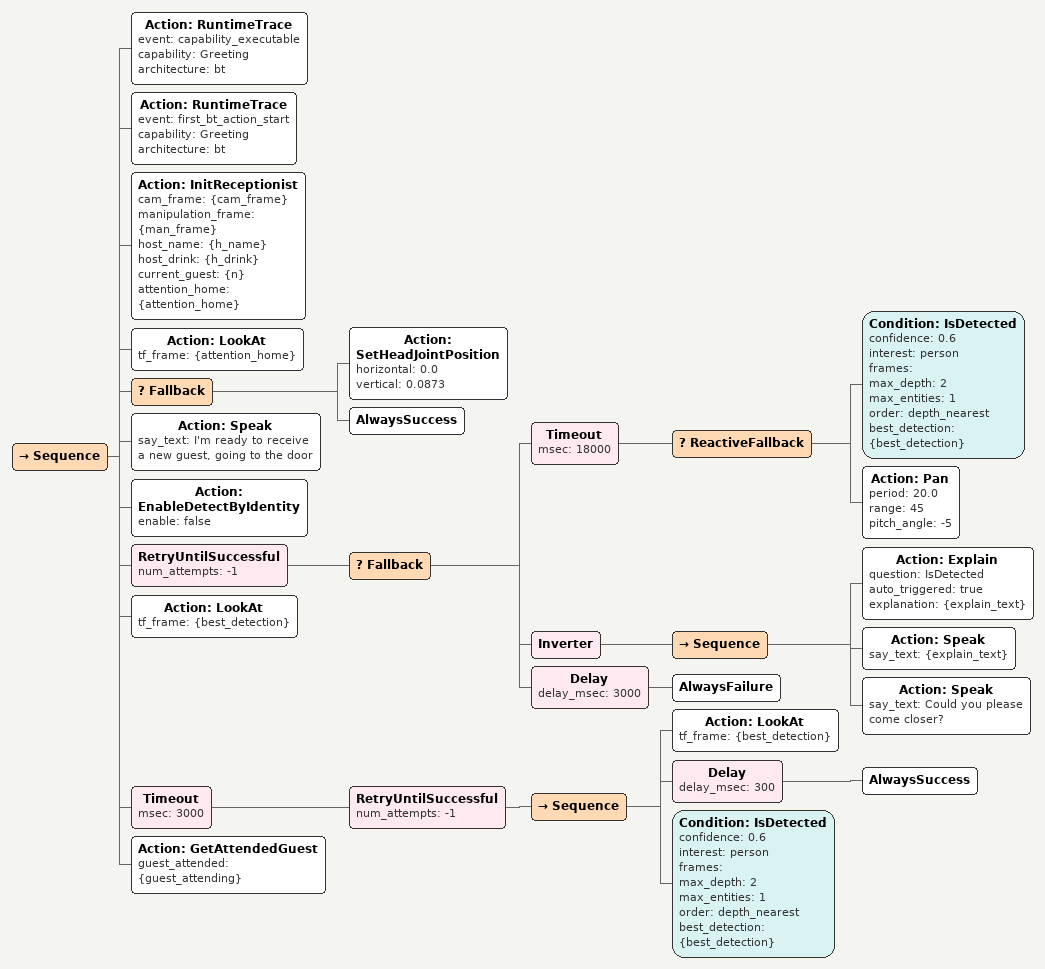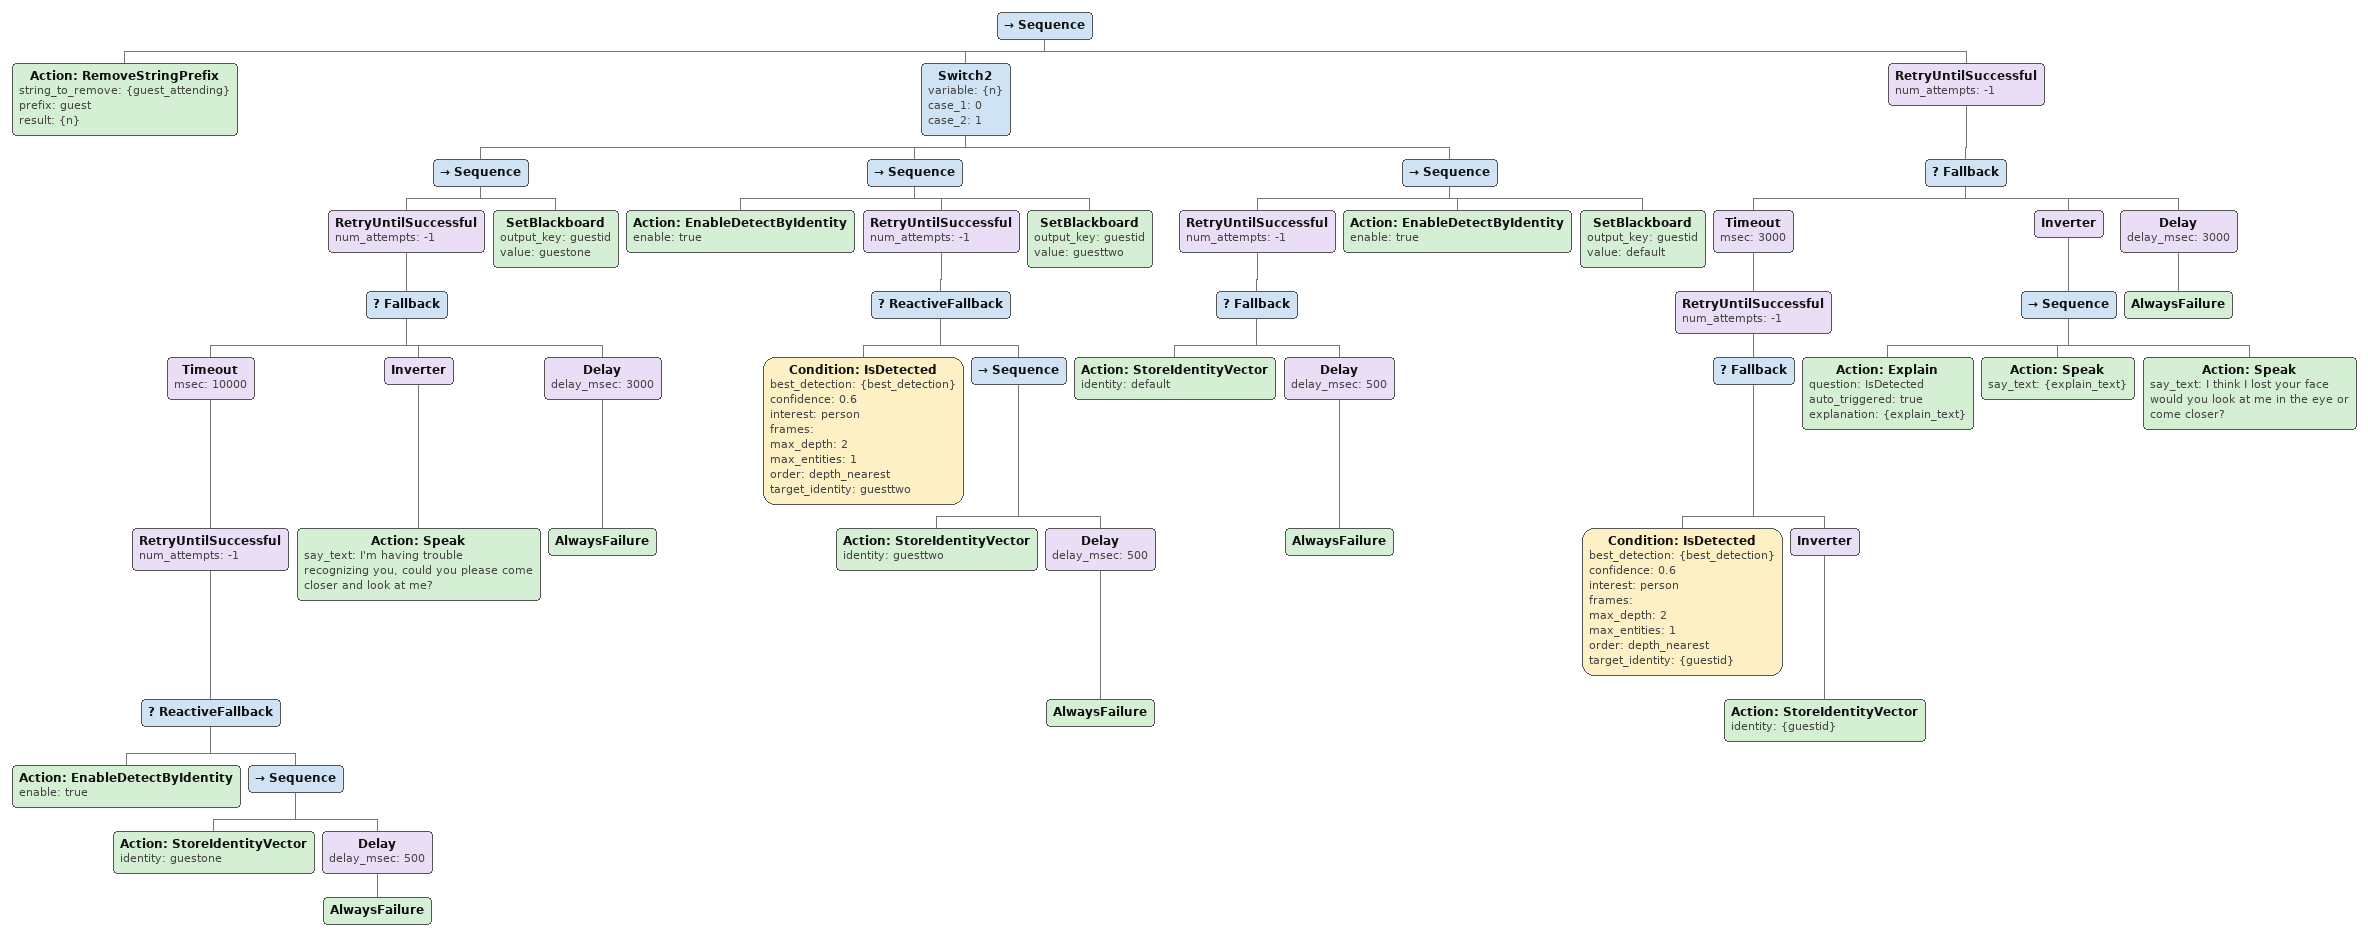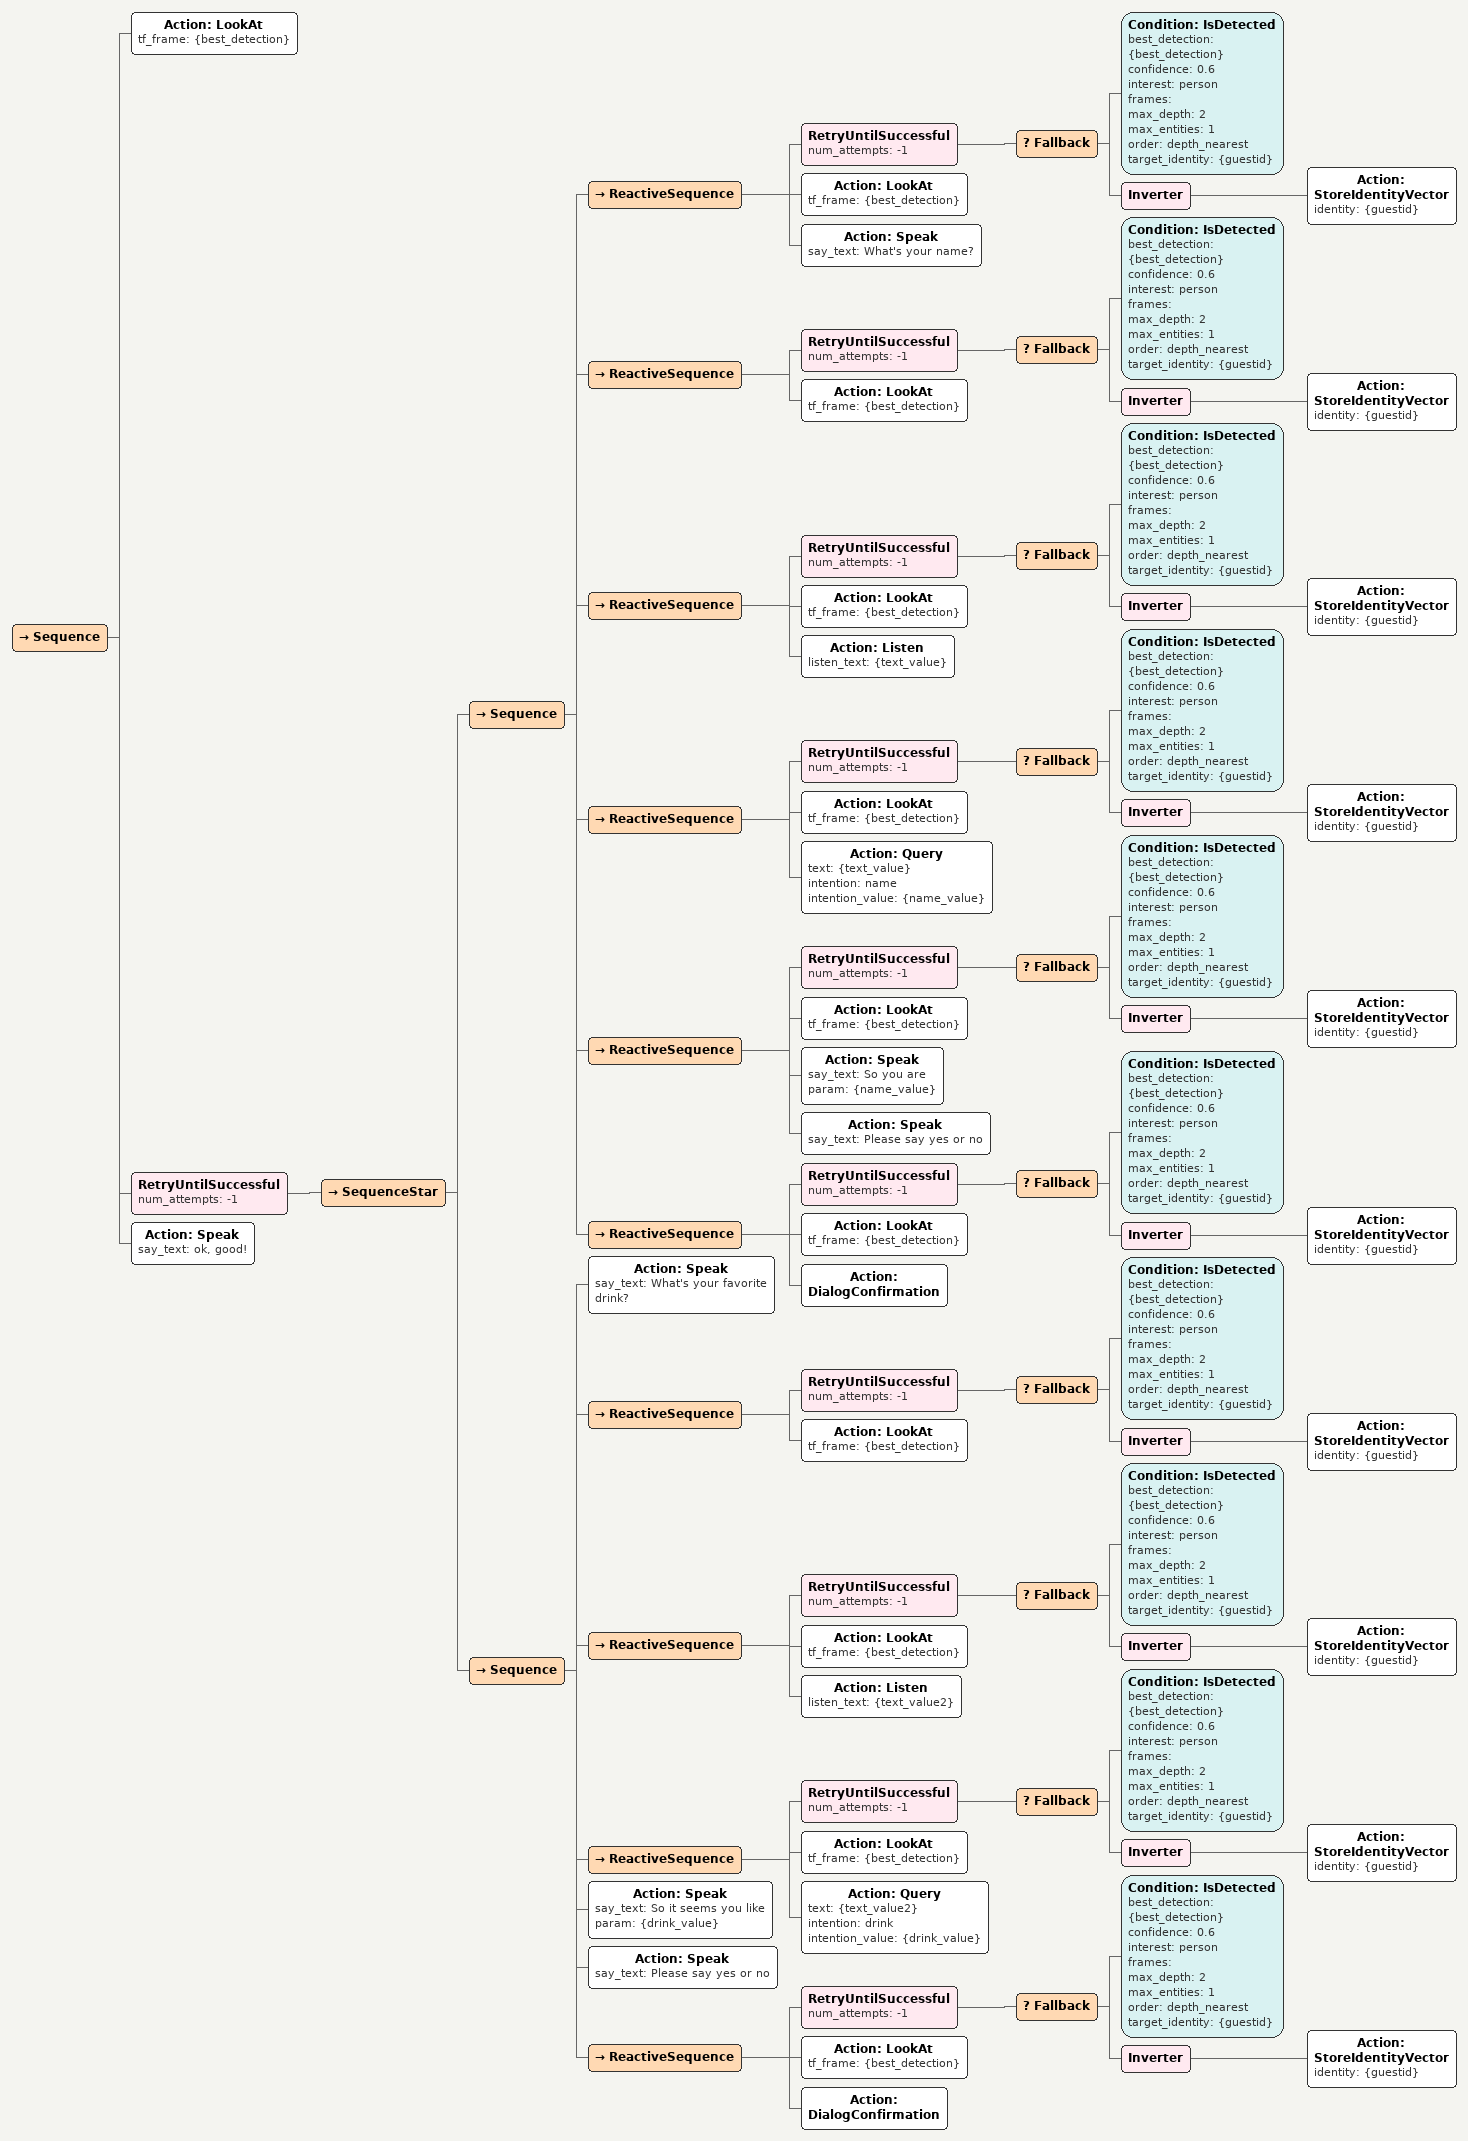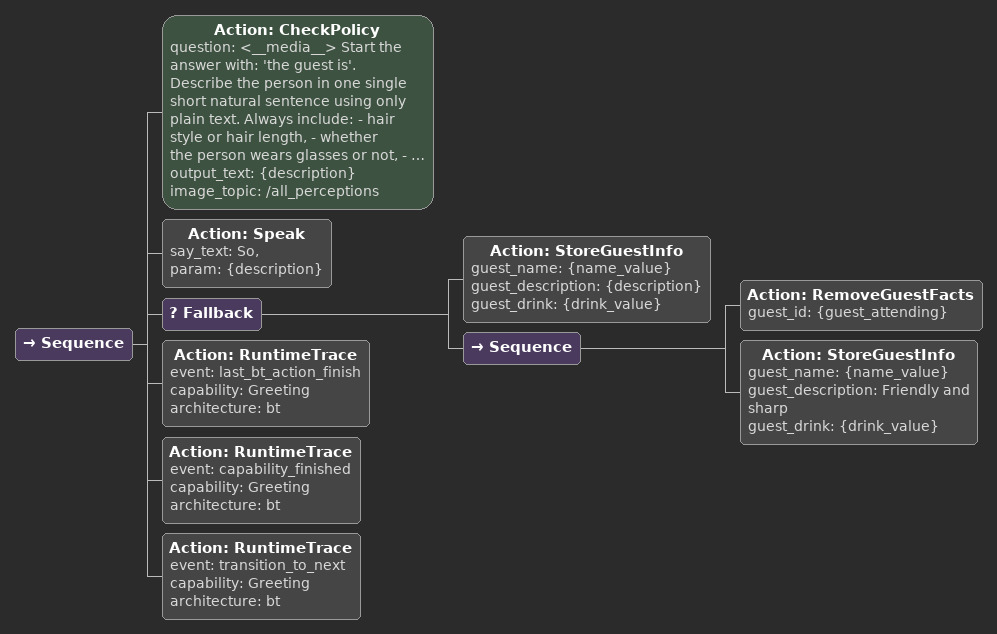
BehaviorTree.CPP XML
<Sequence>
    <Action ID="RuntimeTrace" event="capability_executable" capability="Greeting" architecture="bt"/>
    <Action ID="RuntimeTrace" event="first_bt_action_start" capability="Greeting" architecture="bt"/>
    <Action ID="InitReceptionist" cam_frame="{cam_frame}" manipulation_frame="{man_frame}" host_name="{h_name}" host_drink="{h_drink}" current_guest="{n}" attention_home="{attention_home}"/>
    <Action ID="LookAt" tf_frame="{attention_home}"/>
    <Fallback>
        <Action ID="SetHeadJointPosition" horizontal="0.0" vertical="0.0873"/>
        <AlwaysSuccess/>
    </Fallback>
    <Action ID="Speak" say_text="I'm ready to receive a new guest, going to the door"/>
    <Action ID="EnableDetectByIdentity" enable="false"/>
    <RetryUntilSuccessful num_attempts="-1">
        <Fallback>
            <Timeout msec="18000">
                <ReactiveFallback>
                    <Condition ID="IsDetected" confidence="0.6" interest="person" frames="" max_depth="2" max_entities="1" order="depth_nearest" best_detection="{best_detection}"/>
                    <Action ID="Pan" period="20.0" range="45" pitch_angle="-5"/>
                </ReactiveFallback>
            </Timeout>
            <Inverter>
                <Sequence>
                    <Action ID="Explain" question="IsDetected" auto_triggered="true" explanation="{explain_text}"/>
                    <Action ID="Speak" say_text="{explain_text}"/>
                    <Action ID="Speak" say_text="Could you please come closer?"/>
                </Sequence>
            </Inverter>
            <Delay delay_msec="3000">
                <AlwaysFailure/>
            </Delay>
        </Fallback>
    </RetryUntilSuccessful>
    <Action ID="LookAt" tf_frame="{best_detection}"/>
    <Timeout msec="3000">
        <RetryUntilSuccessful num_attempts="-1">
            <Sequence>
                <Action ID="LookAt" tf_frame="{best_detection}"/>
                <Delay delay_msec="300">
                    <AlwaysSuccess/>
                </Delay>
                <Condition ID="IsDetected" confidence="0.6" interest="person" frames="" max_depth="2" max_entities="1" order="depth_nearest" best_detection="{best_detection}"/>
            </Sequence>
        </RetryUntilSuccessful>
    </Timeout>
    <Action ID="GetAttendedGuest" guest_attended="{guest_attending}"/>
</Sequence>

<Sequence>
    <Action ID="RemoveStringPrefix" string_to_remove="{guest_attending}" prefix="guest" result="{n}"/>
    <Switch2 variable="{n}" case_1="0" case_2="1">
        <Sequence>
            <RetryUntilSuccessful num_attempts="-1">
                <Fallback>
                    <Timeout msec="10000">
                        <RetryUntilSuccessful num_attempts="-1">
                            <ReactiveFallback>
                                <Action ID="EnableDetectByIdentity" enable="true"/>
                                <Sequence>
                                    <Action ID="StoreIdentityVector" identity="guestone"/>
                                    <Delay delay_msec="500">
                                        <AlwaysFailure/>
                                    </Delay>
                                </Sequence>
                            </ReactiveFallback>
                        </RetryUntilSuccessful>
                    </Timeout>
                    <Inverter>
                        <Action ID="Speak" say_text="I'm having trouble recognizing you, could you please come closer and look at me?"/>
                    </Inverter>
                    <Delay delay_msec="3000">
                        <AlwaysFailure/>
                    </Delay>
                </Fallback>
            </RetryUntilSuccessful>
            <SetBlackboard output_key="guestid" value="guestone"/>
        </Sequence>
        <Sequence>
            <Action ID="EnableDetectByIdentity" enable="true"/>
            <RetryUntilSuccessful num_attempts="-1">
                <ReactiveFallback>
                    <Condition ID="IsDetected" best_detection="{best_detection}" confidence="0.6" interest="person" frames="" max_depth="2" max_entities="1" order="depth_nearest" target_identity="guesttwo"/>
                    <Sequence>
                        <Action ID="StoreIdentityVector" identity="guesttwo"/>
                        <Delay delay_msec="500">
                            <AlwaysFailure/>
                        </Delay>
                    </Sequence>
                </ReactiveFallback>
            </RetryUntilSuccessful>
            <SetBlackboard output_key="guestid" value="guesttwo"/>
        </Sequence>
        <Sequence>
            <RetryUntilSuccessful num_attempts="-1">
                <Fallback>
                    <Action ID="StoreIdentityVector" identity="default"/>
                    <Delay delay_msec="500">
                        <AlwaysFailure/>
                    </Delay>
                </Fallback>
            </RetryUntilSuccessful>
            <Action ID="EnableDetectByIdentity" enable="true"/>
            <SetBlackboard output_key="guestid" value="default"/>
        </Sequence>
    </Switch2>
    <RetryUntilSuccessful num_attempts="-1">
        <Fallback>
            <Timeout msec="3000">
                <RetryUntilSuccessful num_attempts="-1">
                    <Fallback>
                        <Condition ID="IsDetected" best_detection="{best_detection}" confidence="0.6" interest="person" frames="" max_depth="2" max_entities="1" order="depth_nearest" target_identity="{guestid}"/>
                        <Inverter>
                            <Action ID="StoreIdentityVector" identity="{guestid}"/>
                        </Inverter>
                    </Fallback>
                </RetryUntilSuccessful>
            </Timeout>
            <Inverter>
                <Sequence>
                    <Action ID="Explain" question="IsDetected" auto_triggered="true" explanation="{explain_text}"/>
                    <Action ID="Speak" say_text="{explain_text}"/>
                    <Action ID="Speak" say_text="I think I lost your face would you look at me in the eye or come closer?"/>
                </Sequence>
            </Inverter>
            <Delay delay_msec="3000">
                <AlwaysFailure/>
            </Delay>
        </Fallback>
    </RetryUntilSuccessful>
</Sequence>

<Sequence>
    <Action ID="LookAt" tf_frame="{best_detection}"/>
    <RetryUntilSuccessful num_attempts="-1">
        <SequenceStar>
            <Sequence>
                <ReactiveSequence>
                    <RetryUntilSuccessful num_attempts="-1">
                        <Fallback>
                            <Condition ID="IsDetected" best_detection="{best_detection}" confidence="0.6" interest="person" frames="" max_depth="2" max_entities="1" order="depth_nearest" target_identity="{guestid}"/>
                            <Inverter>
                                <Action ID="StoreIdentityVector" identity="{guestid}"/>
                            </Inverter>
                        </Fallback>
                    </RetryUntilSuccessful>
                    <Action ID="LookAt" tf_frame="{best_detection}"/>
                    <Action ID="Speak" say_text="What's your name?"/>
                </ReactiveSequence>
                <ReactiveSequence>
                    <RetryUntilSuccessful num_attempts="-1">
                        <Fallback>
                            <Condition ID="IsDetected" best_detection="{best_detection}" confidence="0.6" interest="person" frames="" max_depth="2" max_entities="1" order="depth_nearest" target_identity="{guestid}"/>
                            <Inverter>
                                <Action ID="StoreIdentityVector" identity="{guestid}"/>
                            </Inverter>
                        </Fallback>
                    </RetryUntilSuccessful>
                    <Action ID="LookAt" tf_frame="{best_detection}"/>
                </ReactiveSequence>
                <ReactiveSequence>
                    <RetryUntilSuccessful num_attempts="-1">
                        <Fallback>
                            <Condition ID="IsDetected" best_detection="{best_detection}" confidence="0.6" interest="person" frames="" max_depth="2" max_entities="1" order="depth_nearest" target_identity="{guestid}"/>
                            <Inverter>
                                <Action ID="StoreIdentityVector" identity="{guestid}"/>
                            </Inverter>
                        </Fallback>
                    </RetryUntilSuccessful>
                    <Action ID="LookAt" tf_frame="{best_detection}"/>
                    <Action ID="Listen" listen_text="{text_value}"/>
                </ReactiveSequence>
                <ReactiveSequence>
                    <RetryUntilSuccessful num_attempts="-1">
                        <Fallback>
                            <Condition ID="IsDetected" best_detection="{best_detection}" confidence="0.6" interest="person" frames="" max_depth="2" max_entities="1" order="depth_nearest" target_identity="{guestid}"/>
                            <Inverter>
                                <Action ID="StoreIdentityVector" identity="{guestid}"/>
                            </Inverter>
                        </Fallback>
                    </RetryUntilSuccessful>
                    <Action ID="LookAt" tf_frame="{best_detection}"/>
                    <Action ID="Query" text="{text_value}" intention="name" intention_value="{name_value}"/>
                </ReactiveSequence>
                <ReactiveSequence>
                    <RetryUntilSuccessful num_attempts="-1">
                        <Fallback>
                            <Condition ID="IsDetected" best_detection="{best_detection}" confidence="0.6" interest="person" frames="" max_depth="2" max_entities="1" order="depth_nearest" target_identity="{guestid}"/>
                            <Inverter>
                                <Action ID="StoreIdentityVector" identity="{guestid}"/>
                            </Inverter>
                        </Fallback>
                    </RetryUntilSuccessful>
                    <Action ID="LookAt" tf_frame="{best_detection}"/>
                    <Action ID="Speak" say_text="So you are" param="{name_value}"/>
                    <Action ID="Speak" say_text="Please say yes or no"/>
                </ReactiveSequence>
                <ReactiveSequence>
                    <RetryUntilSuccessful num_attempts="-1">
                        <Fallback>
                            <Condition ID="IsDetected" best_detection="{best_detection}" confidence="0.6" interest="person" frames="" max_depth="2" max_entities="1" order="depth_nearest" target_identity="{guestid}"/>
                            <Inverter>
                                <Action ID="StoreIdentityVector" identity="{guestid}"/>
                            </Inverter>
                        </Fallback>
                    </RetryUntilSuccessful>
                    <Action ID="LookAt" tf_frame="{best_detection}"/>
                    <Action ID="DialogConfirmation"/>
                </ReactiveSequence>
            </Sequence>
            <Sequence>
                <Action ID="Speak" say_text="What's your favorite drink?"/>
                <ReactiveSequence>
                    <RetryUntilSuccessful num_attempts="-1">
                        <Fallback>
                            <Condition ID="IsDetected" best_detection="{best_detection}" confidence="0.6" interest="person" frames="" max_depth="2" max_entities="1" order="depth_nearest" target_identity="{guestid}"/>
                            <Inverter>
                                <Action ID="StoreIdentityVector" identity="{guestid}"/>
                            </Inverter>
                        </Fallback>
                    </RetryUntilSuccessful>
                    <Action ID="LookAt" tf_frame="{best_detection}"/>
                </ReactiveSequence>
                <ReactiveSequence>
                    <RetryUntilSuccessful num_attempts="-1">
                        <Fallback>
                            <Condition ID="IsDetected" best_detection="{best_detection}" confidence="0.6" interest="person" frames="" max_depth="2" max_entities="1" order="depth_nearest" target_identity="{guestid}"/>
                            <Inverter>
                                <Action ID="StoreIdentityVector" identity="{guestid}"/>
                            </Inverter>
                        </Fallback>
                    </RetryUntilSuccessful>
                    <Action ID="LookAt" tf_frame="{best_detection}"/>
                    <Action ID="Listen" listen_text="{text_value2}"/>
                </ReactiveSequence>
                <ReactiveSequence>
                    <RetryUntilSuccessful num_attempts="-1">
                        <Fallback>
                            <Condition ID="IsDetected" best_detection="{best_detection}" confidence="0.6" interest="person" frames="" max_depth="2" max_entities="1" order="depth_nearest" target_identity="{guestid}"/>
                            <Inverter>
                                <Action ID="StoreIdentityVector" identity="{guestid}"/>
                            </Inverter>
                        </Fallback>
                    </RetryUntilSuccessful>
                    <Action ID="LookAt" tf_frame="{best_detection}"/>
                    <Action ID="Query" text="{text_value2}" intention="drink" intention_value="{drink_value}"/>
                </ReactiveSequence>
                <Action ID="Speak" say_text="So it seems you like " param="{drink_value}"/>
                <Action ID="Speak" say_text="Please say yes or no"/>
                <ReactiveSequence>
                    <RetryUntilSuccessful num_attempts="-1">
                        <Fallback>
                            <Condition ID="IsDetected" best_detection="{best_detection}" confidence="0.6" interest="person" frames="" max_depth="2" max_entities="1" order="depth_nearest" target_identity="{guestid}"/>
                            <Inverter>
                                <Action ID="StoreIdentityVector" identity="{guestid}"/>
                            </Inverter>
                        </Fallback>
                    </RetryUntilSuccessful>
                    <Action ID="LookAt" tf_frame="{best_detection}"/>
                    <Action ID="DialogConfirmation"/>
                </ReactiveSequence>
            </Sequence>
        </SequenceStar>
    </RetryUntilSuccessful>
    <Action ID="Speak" say_text="ok, good!"/>
</Sequence>

<Sequence>
    <Action ID="CheckPolicy" question="&lt;__media__>                                                     Start the answer with: 'the guest is'.                                                     Describe the person in one single short natural sentence using only plain text.                                                      Always include:                                                     - hair style or hair length,                                                     - whether the person wears glasses or not,                                                     - clothing color,                                                     - and one more visible detail such as accessory, or clothing type.                                                      Strict rules:                                                     - Output exactly one brief sentence.                                                     - Output plain text only.                                                     - Do not output JSON.                                                     - Do not output bullet points.                                                     - Do not output lists.                                                      Return only the final sentence." output_text="{description}" image_topic="/all_perceptions"/>
    <Action ID="Speak" say_text="So, " param="{description}"/>
    <Fallback>
        <Action ID="StoreGuestInfo" guest_name="{name_value}" guest_description="{description}" guest_drink="{drink_value}"/>
        <Sequence>
            <Action ID="RemoveGuestFacts" guest_id="{guest_attending}"/>
            <Action ID="StoreGuestInfo" guest_name="{name_value}" guest_description="Friendly and sharp" guest_drink="{drink_value}"/>
        </Sequence>
    </Fallback>
    <Action ID="RuntimeTrace" event="last_bt_action_finish" capability="Greeting" architecture="bt"/>
    <Action ID="RuntimeTrace" event="capability_finished" capability="Greeting" architecture="bt"/>
    <Action ID="RuntimeTrace" event="transition_to_next" capability="Greeting" architecture="bt"/>
</Sequence>
